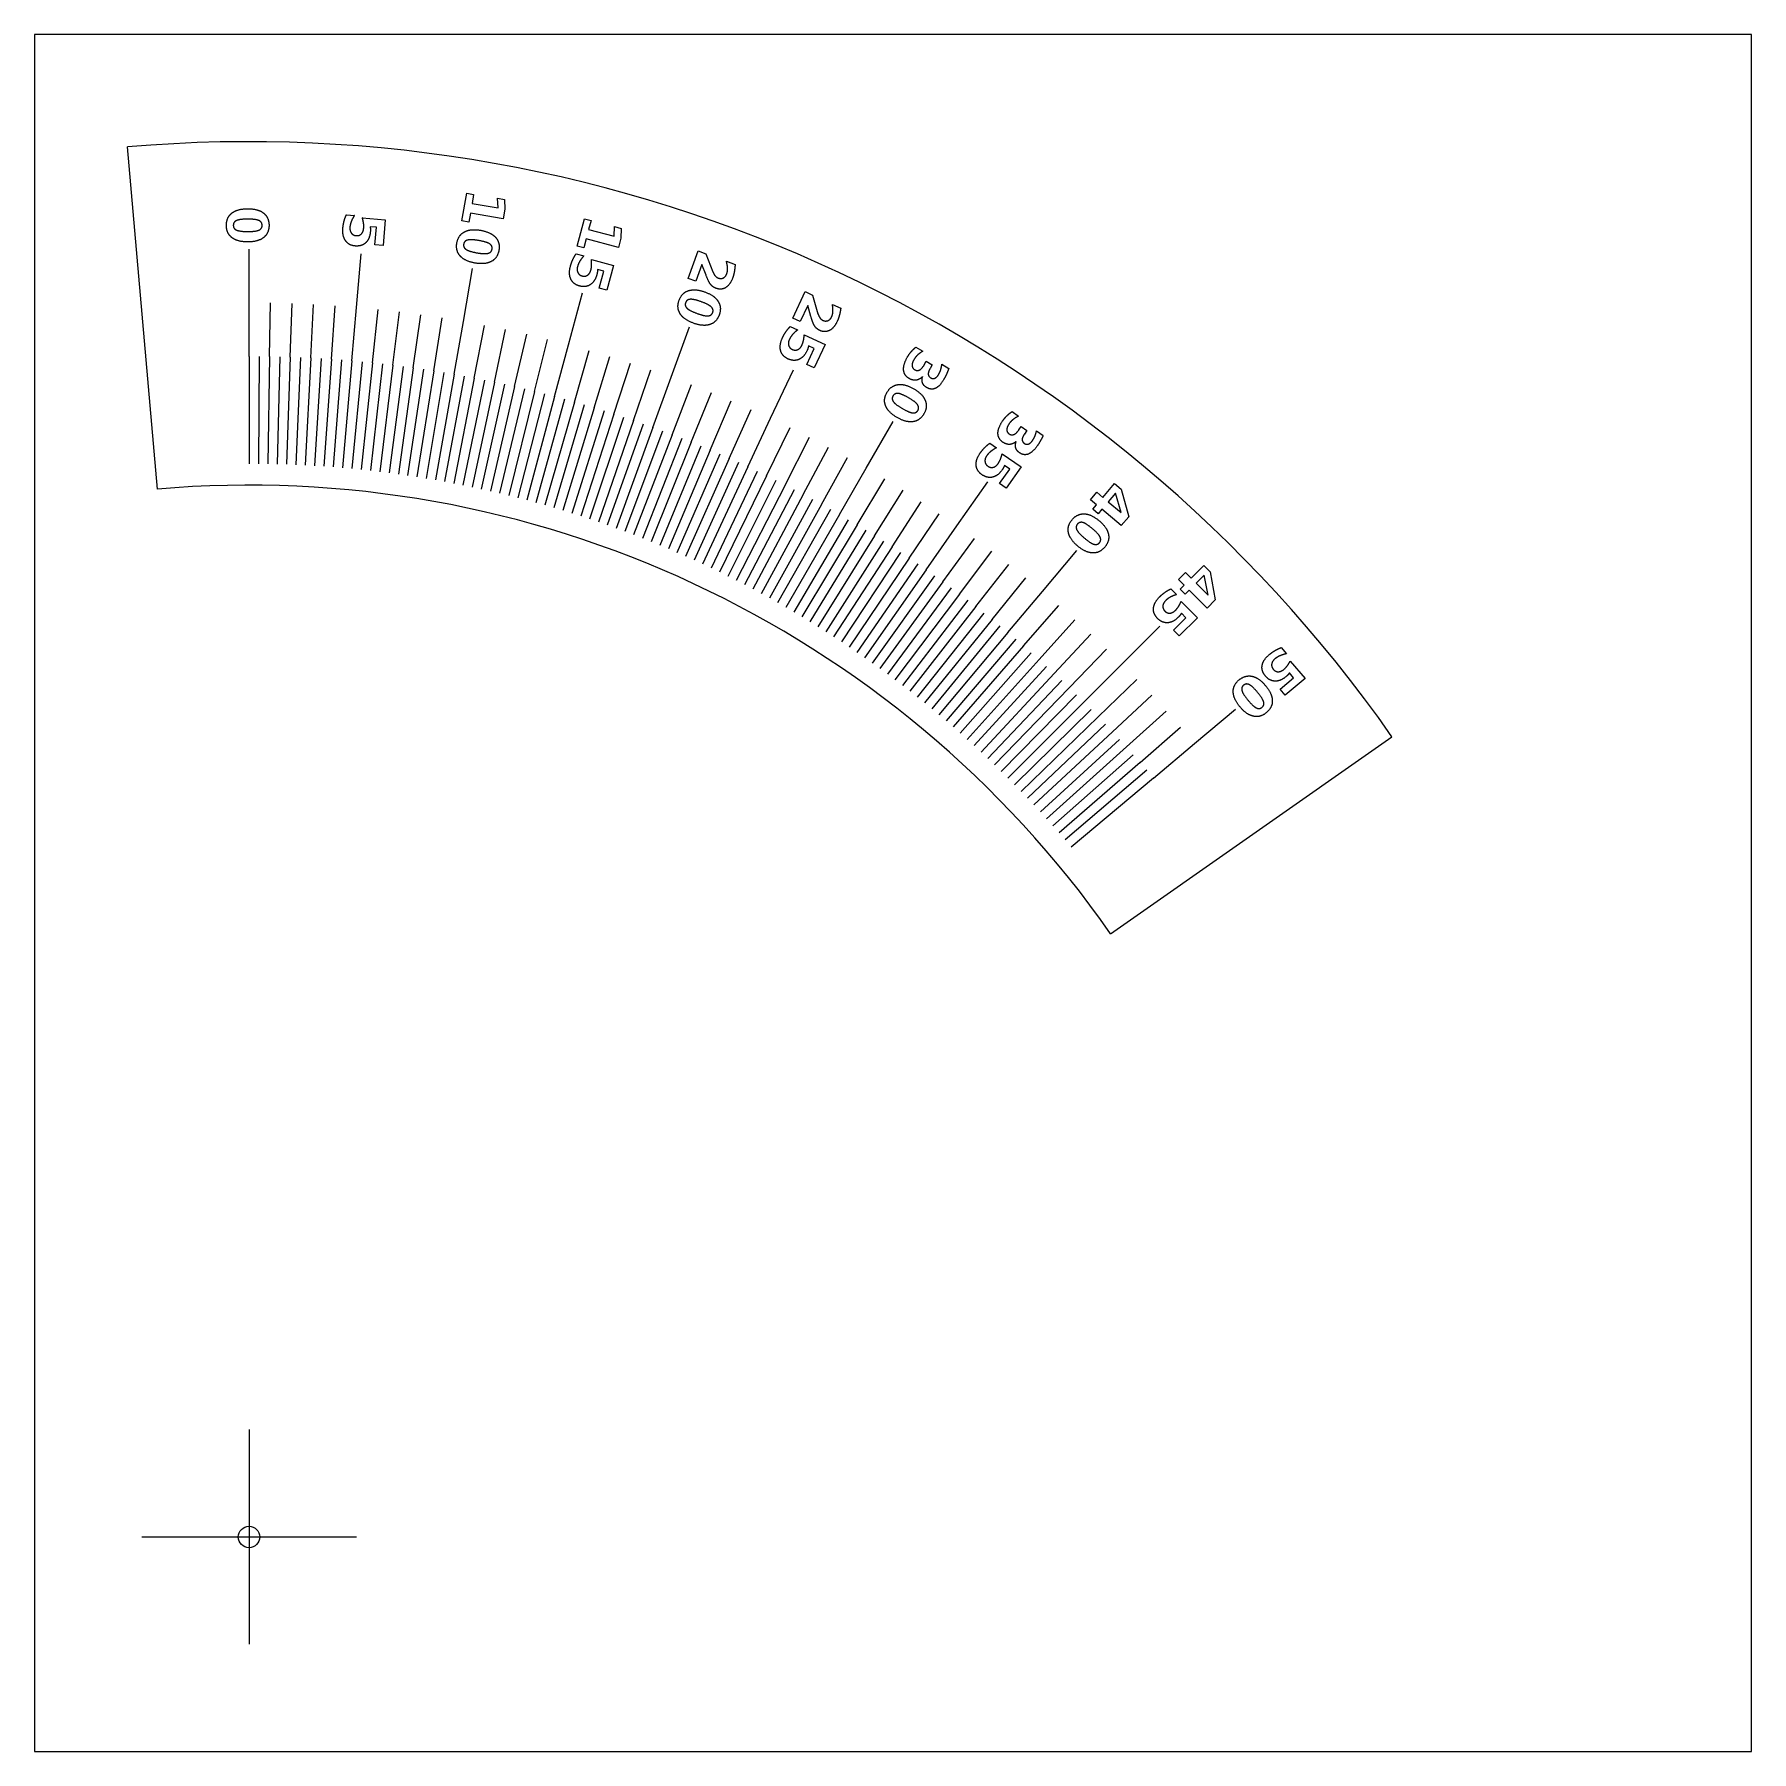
# Model space of a CAD drawing. Extents: x -600 to 200, y -600 to 200.
import ezdxf

# ---------------------------------------------------------------- set-up
doc = ezdxf.new("R2010")
doc.units = 0
for name, color, linetype in [('Arc', 7, 'CONTINUOUS'), ('Arc001', 7, 'CONTINUOUS'), ('Array', 7, 'CONTINUOUS'), ('Array001', 7, 'CONTINUOUS'), ('Array002', 7, 'CONTINUOUS'), ('Circle', 7, 'CONTINUOUS'), ('Line', 7, 'CONTINUOUS'), ('Line001', 7, 'CONTINUOUS'), ('Line002', 7, 'CONTINUOUS'), ('Line003', 7, 'CONTINUOUS'), ('Line004', 7, 'CONTINUOUS'), ('Line005', 7, 'CONTINUOUS'), ('Line006', 7, 'CONTINUOUS'), ('Rectangle', 7, 'CONTINUOUS'), ('ShapeString001', 7, 'CONTINUOUS'), ('ShapeString002', 7, 'CONTINUOUS'), ('ShapeString003', 7, 'CONTINUOUS'), ('ShapeString004', 7, 'CONTINUOUS'), ('ShapeString005', 7, 'CONTINUOUS'), ('ShapeString006', 7, 'CONTINUOUS'), ('ShapeString007', 7, 'CONTINUOUS'), ('ShapeString008', 7, 'CONTINUOUS'), ('ShapeString009', 7, 'CONTINUOUS'), ('ShapeString010', 7, 'CONTINUOUS'), ('ShapeString011', 7, 'CONTINUOUS')]:
    doc.layers.add(name, color=color, linetype=linetype)

msp = doc.modelspace()

# ---------------------------------------------------------------- linework, layer by layer
at = {"layer": 'Arc'}
msp.add_arc((-500, -500), 490, 35, 95, dxfattribs=at)
at = {"layer": 'Arc001'}
msp.add_arc((-500, -500), 650, 35, 95, dxfattribs=at)
at = {"layer": 'Array'}
for p, q in [((-500, 75), (-500, 100)), ((-449.885, 72.812), (-447.707, 97.7168)), ((-400.152, 66.2645), (-395.811, 90.8847)), ((-351.179, 55.4074), (-344.709, 79.5555)), ((-303.338, 40.3233), (-294.788, 63.8156)), ((-256.994, 21.127), (-246.429, 43.7847)), ((-212.5, -2.03539), (-200, 19.6152)), ((-170.194, -28.9876), (-155.854, -8.50877)), ((-130.397, -59.5244), (-114.327, -40.3733)), ((-93.4136, -93.4136), (-75.7359, -75.7359)), ((-59.5244, -130.397), (-40.3733, -114.327))]:
    msp.add_line(p, q, dxfattribs=at)
at = {"layer": 'Array001'}
for p, q in [((-500, 50), (-500, 75)), ((-490.401, 49.9162), (-489.965, 74.9124)), ((-480.805, 49.665), (-479.933, 74.6497)), ((-471.215, 49.2462), (-469.907, 74.212)), ((-461.634, 48.6602), (-459.89, 73.5993)), ((-452.064, 47.9071), (-449.885, 72.812)), ((-442.509, 46.987), (-439.896, 71.8501)), ((-432.972, 45.9004), (-429.925, 70.714)), ((-423.455, 44.6474), (-419.975, 69.4041)), ((-413.961, 43.2286), (-410.05, 67.9208)), ((-404.494, 41.6443), (-400.152, 66.2645)), ((-395.055, 39.895), (-390.285, 64.4356)), ((-385.649, 37.9812), (-380.451, 62.4349)), ((-376.277, 35.9035), (-370.653, 60.2628)), ((-366.943, 33.6626), (-360.895, 57.92)), ((-357.65, 31.2592), (-351.179, 55.4074)), ((-348.399, 28.6939), (-341.509, 52.7255)), ((-339.196, 25.9676), (-331.886, 49.8752)), ((-330.041, 23.0811), (-322.315, 46.8575)), ((-320.938, 20.0352), (-312.798, 43.6732)), ((-311.889, 16.8309), (-303.338, 40.3233)), ((-302.898, 13.4692), (-293.938, 36.8087)), ((-293.966, 9.95112), (-284.601, 33.1307)), ((-285.098, 6.27767), (-275.33, 29.2903)), ((-276.295, 2.45), (-266.126, 25.2886)), ((-267.56, -1.53072), (-256.994, 21.127)), ((-258.896, -5.66327), (-247.937, 16.8066)), ((-250.305, -9.94641), (-238.955, 12.3288)), ((-241.791, -14.3788), (-230.054, 7.69487)), ((-233.355, -18.9592), (-221.234, 2.90633)), ((-225, -23.686), (-212.5, -2.03539)), ((-216.729, -28.558), (-203.853, -7.1288)), ((-208.544, -33.5735), (-195.296, -12.3723)), ((-200.449, -38.7312), (-186.833, -17.7644)), ((-192.444, -44.0293), (-178.464, -23.3034)), ((-184.533, -49.4664), (-170.194, -28.9876)), ((-176.718, -55.0407), (-162.023, -34.8152)), ((-169.002, -60.7505), (-153.956, -40.7846)), ((-161.386, -66.5941), (-145.995, -46.8938)), ((-153.874, -72.5697), (-138.141, -53.1411)), ((-146.467, -78.6756), (-130.397, -59.5244)), ((-139.168, -84.9097), (-122.766, -66.042)), ((-131.978, -91.2703), (-115.25, -72.6917)), ((-124.901, -97.7555), (-107.851, -79.4716)), ((-117.938, -104.363), (-100.571, -86.3796)), ((-111.091, -111.091), (-93.4136, -93.4136)), ((-104.363, -117.938), (-86.3796, -100.571)), ((-97.7555, -124.901), (-79.4716, -107.851)), ((-91.2703, -131.978), (-72.6917, -115.25)), ((-84.9097, -139.168), (-66.042, -122.766)), ((-78.6756, -146.467), (-59.5244, -130.397))]:
    msp.add_line(p, q, dxfattribs=at)
at = {"layer": 'Array002'}
for p, q in [((-500, 50), (-500, 0)), ((-495.2, 49.9791), (-495.637, -0.01904)), ((-490.401, 49.9162), (-491.274, -0.07615)), ((-485.603, 49.8115), (-486.912, -0.17134)), ((-480.805, 49.665), (-482.55, -0.30459)), ((-476.009, 49.4765), (-478.19, -0.47589)), ((-471.215, 49.2462), (-473.832, -0.68523)), ((-466.423, 48.9741), (-469.476, -0.9326)), ((-461.634, 48.6602), (-465.122, -1.21797)), ((-456.847, 48.3045), (-460.77, -1.54133)), ((-452.064, 47.9071), (-456.422, -1.90265)), ((-447.285, 47.4679), (-452.077, -2.3019)), ((-442.509, 46.987), (-447.736, -2.73905)), ((-437.738, 46.4645), (-443.398, -3.21407)), ((-432.972, 45.9004), (-439.065, -3.72692)), ((-428.211, 45.2947), (-434.737, -4.27757)), ((-423.455, 44.6474), (-430.413, -4.86597)), ((-418.705, 43.9587), (-426.095, -5.49207)), ((-413.961, 43.2286), (-421.783, -6.15583)), ((-409.224, 42.4571), (-417.476, -6.8572)), ((-404.494, 41.6443), (-413.176, -7.59612)), ((-399.77, 40.7902), (-408.882, -8.37255)), ((-395.055, 39.895), (-404.596, -9.18641)), ((-390.348, 38.9586), (-400.316, -10.0376)), ((-385.649, 37.9812), (-396.044, -10.9262)), ((-380.958, 36.9628), (-391.78, -11.852)), ((-376.277, 35.9035), (-387.524, -12.815)), ((-371.605, 34.8035), (-383.277, -13.815)), ((-366.943, 33.6626), (-379.039, -14.8521)), ((-362.291, 32.4812), (-374.81, -15.9262)), ((-357.65, 31.2592), (-370.59, -17.0371)), ((-353.019, 29.9967), (-366.381, -18.1848)), ((-348.399, 28.6939), (-362.181, -19.3692)), ((-343.792, 27.3509), (-357.992, -20.5901)), ((-339.196, 25.9676), (-353.814, -21.8476)), ((-334.612, 24.5443), (-349.647, -23.1415)), ((-330.041, 23.0811), (-345.492, -24.4717)), ((-325.482, 21.578), (-341.348, -25.8382)), ((-320.938, 20.0352), (-337.216, -27.2407)), ((-316.406, 18.4528), (-333.097, -28.6793)), ((-311.889, 16.8309), (-328.99, -30.1537)), ((-307.386, 15.1697), (-324.896, -31.6639)), ((-302.898, 13.4692), (-320.816, -33.2098)), ((-298.424, 11.7297), (-316.749, -34.7912)), ((-293.966, 9.95112), (-312.697, -36.4081)), ((-289.524, 8.13374), (-308.658, -38.0602)), ((-285.098, 6.27767), (-304.634, -39.7476)), ((-280.688, 4.38304), (-300.625, -41.47)), ((-276.295, 2.45), (-296.632, -43.2273)), ((-271.919, 0.4787), (-292.653, -45.0194)), ((-267.56, -1.53072), (-288.691, -46.8461)), ((-263.219, -3.57809), (-284.744, -48.7074)), ((-258.896, -5.66327), (-280.814, -50.603)), ((-254.591, -7.7861), (-276.901, -52.5328)), ((-250.305, -9.94641), (-273.005, -54.4967)), ((-246.038, -12.144), (-269.126, -56.4946)), ((-241.791, -14.3788), (-265.264, -58.5262)), ((-237.563, -16.6506), (-261.421, -60.5914)), ((-233.355, -18.9592), (-257.595, -62.6901)), ((-229.167, -21.3044), (-253.788, -64.8222)), ((-225, -23.686), (-250, -66.9873)), ((-220.854, -26.104), (-246.231, -69.1854)), ((-216.729, -28.558), (-242.481, -71.4163)), ((-212.626, -31.0479), (-238.751, -73.6799)), ((-208.544, -33.5735), (-235.04, -75.976)), ((-204.485, -36.1347), (-231.35, -78.3043)), ((-200.449, -38.7312), (-227.68, -80.6647)), ((-196.435, -41.3628), (-224.032, -83.0571)), ((-192.444, -44.0293), (-220.404, -85.4812)), ((-188.477, -46.7306), (-216.797, -87.9369)), ((-184.533, -49.4664), (-213.212, -90.424)), ((-180.613, -52.2365), (-209.649, -92.9422)), ((-176.718, -55.0407), (-206.107, -95.4915)), ((-172.847, -57.8787), (-202.589, -98.0716)), ((-169.002, -60.7505), (-199.092, -100.682)), ((-165.181, -63.6557), (-195.619, -103.323)), ((-161.386, -66.5941), (-192.169, -105.995)), ((-157.617, -69.5655), (-188.743, -108.696)), ((-153.874, -72.5697), (-185.34, -111.427)), ((-150.157, -75.6065), (-181.961, -114.188)), ((-146.467, -78.6756), (-178.606, -116.978)), ((-142.804, -81.7767), (-175.276, -119.797)), ((-139.168, -84.9097), (-171.97, -122.645)), ((-135.559, -88.0744), (-168.69, -125.522)), ((-131.978, -91.2703), (-165.435, -128.428)), ((-128.425, -94.4975), (-162.205, -131.361)), ((-124.901, -97.7555), (-159.001, -134.323)), ((-121.405, -101.044), (-155.823, -137.313)), ((-117.938, -104.363), (-152.671, -140.33)), ((-114.5, -107.712), (-149.545, -143.375)), ((-111.091, -111.091), (-146.447, -146.447)), ((-107.712, -114.5), (-143.375, -149.545)), ((-104.363, -117.938), (-140.33, -152.671)), ((-101.044, -121.405), (-137.313, -155.823)), ((-97.7555, -124.901), (-134.323, -159.001)), ((-94.4975, -128.425), (-131.361, -162.205)), ((-91.2703, -131.978), (-128.428, -165.435)), ((-88.0744, -135.559), (-125.522, -168.69)), ((-84.9097, -139.168), (-122.645, -171.97)), ((-81.7767, -142.804), (-119.797, -175.276)), ((-78.6756, -146.467), (-116.978, -178.606))]:
    msp.add_line(p, q, dxfattribs=at)
at = {"layer": 'Circle'}
msp.add_circle((-500, -500), 5, dxfattribs=at)
at = {"layer": 'Line'}
msp.add_line((-500, 75), (-500, 100), dxfattribs=at)
at = {"layer": 'Line001'}
msp.add_line((-500, 50), (-500, 75), dxfattribs=at)
at = {"layer": 'Line002'}
msp.add_line((-500, -450), (-500, -550), dxfattribs=at)
at = {"layer": 'Line003'}
msp.add_line((-550, -500), (-450, -500), dxfattribs=at)
at = {"layer": 'Line004'}
msp.add_line((-500, 50), (-500, 0), dxfattribs=at)
at = {"layer": 'Line005'}
msp.add_line((-542.706, -11.8646), (-556.651, 147.527), dxfattribs=at)
at = {"layer": 'Line006'}
msp.add_line((-98.6155, -218.948), (32.4488, -127.175), dxfattribs=at)
at = {"layer": 'Rectangle'}
for p, q in [((200, 200), (-600, 200)), ((-600, 200), (-600, -600)), ((200, -600), (200, 200)), ((-600, -600), (200, -600))]:
    msp.add_line(p, q, dxfattribs=at)
at = {"layer": 'ShapeString001'}
for points in [[(-510.537, 111.023), (-510.537, 114.74), (-507.953, 116.753)], [(-507.953, 116.753), (-505.369, 118.767), (-500.612, 118.767)], [(-505.797, 113.255), (-507.315, 112.584), (-507.315, 111.023)], [(-500.562, 113.918), (-504.27, 113.918), (-505.797, 113.255)], [(-500.612, 118.767), (-495.839, 118.767), (-493.255, 116.753)], [(-495.394, 113.255), (-496.896, 113.918), (-500.562, 113.918)], [(-493.893, 111.023), (-493.893, 112.584), (-495.394, 113.255)], [(-493.255, 116.753), (-490.671, 114.74), (-490.671, 111.023)], [(-507.953, 105.31), (-510.537, 107.324), (-510.537, 111.023)], [(-500.612, 103.297), (-505.369, 103.297), (-507.953, 105.31)], [(-507.315, 111.023), (-507.315, 109.48), (-505.797, 108.817)], [(-505.797, 108.817), (-504.27, 108.146), (-500.562, 108.146)], [(-493.255, 105.31), (-495.839, 103.297), (-500.612, 103.297)], [(-500.562, 108.146), (-496.896, 108.146), (-495.394, 108.809)], [(-495.394, 108.809), (-493.893, 109.463), (-493.893, 111.023)], [(-490.671, 111.023), (-490.671, 107.324), (-493.255, 105.31)]]:
    msp.add_open_spline(points, degree=2, dxfattribs=at)
at = {"layer": 'ShapeString002'}
for p, q in [((-454.638, 115.973), (-450.894, 115.645)), ((-447.215, 114.574), (-436.518, 113.638)), ((-436.518, 113.638), (-437.567, 101.645)), ((-440.598, 110.121), (-443.582, 110.382)), ((-441.311, 101.972), (-440.598, 110.121)), ((-437.567, 101.645), (-441.311, 101.972))]:
    msp.add_line(p, q, dxfattribs=at)
for points in [[(-456.256, 109.806), (-456.116, 111.403), (-455.712, 112.942)], [(-455.712, 112.942), (-455.317, 114.474), (-454.638, 115.973)], [(-452.352, 112.85), (-452.873, 111.506), (-452.979, 110.295)], [(-450.894, 115.645), (-451.83, 114.186), (-452.352, 112.85)], [(-446.635, 111.971), (-446.791, 113.172), (-447.215, 114.574)], [(-455.063, 103.9), (-456.578, 106.121), (-456.256, 109.806)], [(-452.979, 110.295), (-453.133, 108.54), (-452.361, 107.453)], [(-452.361, 107.453), (-451.58, 106.366), (-450.101, 106.236)], [(-450.101, 106.236), (-448.613, 106.106), (-447.664, 107.042)], [(-447.664, 107.042), (-446.715, 107.97), (-446.562, 109.725)], [(-446.562, 109.725), (-446.47, 110.769), (-446.635, 111.971)], [(-443.472, 108.082), (-443.771, 104.663), (-445.634, 102.906)], [(-443.582, 110.382), (-443.48, 109.817), (-443.454, 109.251)], [(-443.454, 109.251), (-443.419, 108.683), (-443.472, 108.082)], [(-450.531, 101.415), (-453.539, 101.678), (-455.063, 103.9)], [(-445.634, 102.906), (-447.497, 101.149), (-450.531, 101.415)]]:
    msp.add_open_spline(points, degree=2, dxfattribs=at)
at = {"layer": 'ShapeString003'}
for p, q in [((-400.806, 113.088), (-398.524, 126.026)), ((-398.524, 126.026), (-395.352, 125.466)), ((-395.352, 125.466), (-396.095, 121.253)), ((-396.095, 121.253), (-383.933, 119.108)), ((-384.229, 123.616), (-381.057, 123.056)), ((-383.933, 119.108), (-384.229, 123.616)), ((-381.057, 123.056), (-380.757, 118.574)), ((-397.633, 112.528), (-400.806, 113.088)), ((-396.89, 116.742), (-397.633, 112.528)), ((-381.556, 114.038), (-396.89, 116.742)), ((-380.757, 118.574), (-381.556, 114.038))]:
    msp.add_line(p, q, dxfattribs=at)
for points in [[(-403.164, 102.804), (-402.519, 106.464), (-399.625, 107.998)], [(-398.109, 104.179), (-399.721, 103.781), (-399.992, 102.245)], [(-399.625, 107.998), (-396.73, 109.532), (-392.046, 108.706)], [(-392.838, 103.922), (-396.49, 104.566), (-398.109, 104.179)], [(-392.046, 108.706), (-387.345, 107.878), (-385.15, 105.446)], [(-385.15, 105.446), (-382.955, 103.014), (-383.6, 99.3545)], [(-401.612, 96.7292), (-403.807, 99.1607), (-403.164, 102.804)], [(-394.732, 93.4717), (-399.417, 94.2977), (-401.612, 96.7292)], [(-399.992, 102.245), (-400.26, 100.725), (-398.879, 99.8082)], [(-398.879, 99.8082), (-397.492, 98.8821), (-393.841, 98.2382)], [(-393.841, 98.2382), (-390.23, 97.6016), (-388.636, 97.9935)], [(-387.864, 102.372), (-389.228, 103.286), (-392.838, 103.922)], [(-388.636, 97.9935), (-387.044, 98.3772), (-386.773, 99.9139)], [(-386.773, 99.9139), (-386.502, 101.451), (-387.864, 102.372)], [(-383.6, 99.3545), (-384.243, 95.711), (-387.137, 94.1769)], [(-387.137, 94.1769), (-390.031, 92.6427), (-394.732, 93.4717)]]:
    msp.add_open_spline(points, degree=2, dxfattribs=at)
at = {"layer": 'ShapeString004'}
for p, q in [((-347.182, 101.393), (-343.782, 114.083)), ((-343.782, 114.083), (-340.67, 113.249)), ((-340.67, 113.249), (-341.777, 109.116)), ((-342.963, 104.692), (-344.07, 100.559)), ((-327.923, 100.662), (-342.963, 104.692)), ((-341.777, 109.116), (-329.849, 105.92)), ((-329.849, 105.92), (-329.751, 110.436)), ((-329.751, 110.436), (-326.639, 109.602)), ((-326.731, 105.111), (-327.923, 100.662)), ((-326.639, 109.602), (-326.731, 105.111)), ((-347.582, 97.8261), (-343.951, 96.8534)), ((-344.07, 100.559), (-347.182, 101.393)), ((-340.514, 95.1595), (-330.142, 92.3802)), ((-334.771, 89.6254), (-337.664, 90.4005)), ((-336.888, 81.7245), (-334.771, 89.6254)), ((-330.142, 92.3802), (-333.258, 80.7518)), ((-333.258, 80.7518), (-336.888, 81.7245))]:
    msp.add_line(p, q, dxfattribs=at)
for points in [[(-349.165, 95.0282), (-348.51, 96.4681), (-347.582, 97.8261)], [(-343.951, 96.8534), (-345.127, 95.5789), (-345.872, 94.3542)], [(-350.096, 86.0106), (-351.203, 88.461), (-350.245, 92.0346)], [(-350.245, 92.0346), (-349.831, 93.5824), (-349.165, 95.0282)], [(-346.934, 91.9463), (-347.39, 90.2446), (-346.818, 89.0405)], [(-345.872, 94.3542), (-346.619, 93.1213), (-346.934, 91.9463)], [(-346.818, 89.0405), (-346.238, 87.8342), (-344.804, 87.4498)], [(-342.264, 87.8202), (-341.169, 88.569), (-340.713, 90.2707)], [(-337.955, 88.1161), (-338.843, 84.8018), (-340.983, 83.395)], [(-340.713, 90.2707), (-340.441, 91.2836), (-340.394, 92.4957)], [(-340.394, 92.4957), (-340.339, 93.7056), (-340.514, 95.1595)], [(-337.734, 89.2641), (-337.798, 88.6995), (-337.955, 88.1161)], [(-337.664, 90.4005), (-337.661, 89.8266), (-337.734, 89.2641)], [(-346.065, 82.7763), (-348.982, 83.558), (-350.096, 86.0106)], [(-340.983, 83.395), (-343.123, 81.9882), (-346.065, 82.7763)], [(-344.804, 87.4498), (-343.361, 87.0633), (-342.264, 87.8202)]]:
    msp.add_open_spline(points, degree=2, dxfattribs=at)
at = {"layer": 'ShapeString005'}
for p, q in [((-295.368, 86.2503), (-290.697, 99.0844)), ((-290.697, 99.0844), (-287.166, 97.7989)), ((-287.166, 97.7989), (-283.9, 89.3074)), ((-289.008, 92.7378), (-291.837, 84.9648)), ((-287.11, 87.7709), (-289.008, 92.7378)), ((-277.597, 94.2625), (-273.56, 92.7935)), ((-291.837, 84.9648), (-295.368, 86.2503))]:
    msp.add_line(p, q, dxfattribs=at)
for points in [[(-283.9, 89.3074), (-283.408, 88.1555), (-282.793, 87.4672)], [(-278.999, 86.5594), (-277.917, 87.1031), (-277.412, 88.4906)], [(-277.075, 91.0105), (-277.12, 92.4555), (-277.597, 94.2625)], [(-277.412, 88.4906), (-277.025, 89.5548), (-277.075, 91.0105)], [(-273.916, 89.4858), (-274.204, 87.8854), (-274.729, 86.4427)], [(-273.56, 92.7935), (-273.623, 91.0754), (-273.916, 89.4858)], [(-299.635, 76.0989), (-298.364, 79.5912), (-295.247, 80.5995)], [(-295.247, 80.5995), (-292.13, 81.6077), (-287.66, 79.9808)], [(-284.899, 83.4218), (-285.875, 84.6162), (-287.11, 87.7709)], [(-282.468, 81.6887), (-283.918, 82.2167), (-284.899, 83.4218)], [(-282.793, 87.4672), (-282.18, 86.7711), (-281.352, 86.4698)], [(-277.926, 82.0264), (-279.961, 80.7763), (-282.468, 81.6887)], [(-281.352, 86.4698), (-280.075, 86.005), (-278.999, 86.5594)], [(-274.729, 86.4427), (-275.883, 83.2736), (-277.926, 82.0264)], [(-299.161, 69.8466), (-300.9, 72.6223), (-299.635, 76.0989)], [(-296.607, 74.9971), (-297.135, 73.5465), (-295.935, 72.4044)], [(-294.417, 76.5747), (-296.074, 76.4634), (-296.607, 74.9971)], [(-295.935, 72.4044), (-294.73, 71.2515), (-291.246, 69.9833)], [(-289.271, 75.407), (-292.756, 76.6753), (-294.417, 76.5747)], [(-284.642, 73.0168), (-285.826, 74.1532), (-289.271, 75.407)], [(-287.66, 79.9808), (-283.175, 78.3482), (-281.435, 75.5724)], [(-283.994, 70.4062), (-283.46, 71.8725), (-284.642, 73.0168)], [(-281.435, 75.5724), (-279.696, 72.7967), (-280.967, 69.3044)], [(-292.951, 65.444), (-297.421, 67.0709), (-299.161, 69.8466)], [(-285.349, 64.8196), (-288.466, 63.8113), (-292.951, 65.444)], [(-291.246, 69.9833), (-287.801, 68.7294), (-286.163, 68.8386)], [(-286.163, 68.8386), (-284.528, 68.9399), (-283.994, 70.4062)], [(-280.967, 69.3044), (-282.232, 65.8278), (-285.349, 64.8196)]]:
    msp.add_open_spline(points, degree=2, dxfattribs=at)
at = {"layer": 'ShapeString006'}
for p, q in [((-246.634, 67.7743), (-240.862, 80.1524)), ((-240.862, 80.1524), (-237.455, 78.564)), ((-239.731, 73.6828), (-243.227, 66.1859)), ((-238.274, 68.5694), (-239.731, 73.6828)), ((-237.455, 78.564), (-234.942, 69.8202)), ((-228.231, 74.2072), (-224.338, 72.3919)), ((-243.227, 66.1859), (-246.634, 67.7743)), ((-247.842, 63.913), (-244.435, 62.3247)), ((-241.345, 60.0596), (-231.613, 55.5214)), ((-240.107, 46.1991), (-236.65, 53.6123)), ((-236.65, 53.6123), (-239.364, 54.878)), ((-231.613, 55.5214), (-236.7, 44.6108)), ((-236.7, 44.6108), (-240.107, 46.1991))]:
    msp.add_line(p, q, dxfattribs=at)
for points in [[(-227.995, 70.9221), (-227.914, 72.3655), (-228.231, 74.2072)], [(-224.338, 72.3919), (-224.55, 70.6859), (-224.981, 69.1278)], [(-236.451, 64.0441), (-237.319, 65.319), (-238.274, 68.5694)], [(-234.179, 62.1057), (-235.578, 62.7581), (-236.451, 64.0441)], [(-234.942, 69.8202), (-234.553, 68.6298), (-234, 67.8906)], [(-234, 67.8906), (-233.45, 67.1437), (-232.652, 66.7714)], [(-232.652, 66.7714), (-231.42, 66.197), (-230.299, 66.6555)], [(-230.299, 66.6555), (-229.174, 67.1029), (-228.55, 68.441)], [(-226.056, 66.1672), (-227.481, 63.1107), (-229.625, 62.0462)], [(-228.55, 68.441), (-228.071, 69.4675), (-227.995, 70.9221)], [(-224.981, 69.1278), (-225.407, 67.5586), (-226.056, 66.1672)], [(-252.37, 52.7137), (-253.034, 55.319), (-251.47, 58.672)], [(-251.47, 58.672), (-250.793, 60.1243), (-249.887, 61.4326)], [(-249.887, 61.4326), (-248.992, 62.7369), (-247.842, 63.913)], [(-248.225, 58.0101), (-248.969, 56.4134), (-248.615, 55.1282)], [(-246.761, 60.1969), (-247.711, 59.1125), (-248.225, 58.0101)], [(-244.435, 62.3247), (-245.814, 61.2737), (-246.761, 60.1969)], [(-242.389, 55.2796), (-241.946, 56.23), (-241.689, 57.4155)], [(-241.689, 57.4155), (-241.425, 58.5974), (-241.345, 60.0596)], [(-229.625, 62.0462), (-231.762, 60.9783), (-234.179, 62.1057)], [(-248.961, 48.8284), (-251.698, 50.1048), (-252.37, 52.7137)], [(-243.849, 48.5552), (-246.201, 47.5414), (-248.961, 48.8284)], [(-248.615, 55.1282), (-248.253, 53.8395), (-246.907, 53.2119)], [(-246.907, 53.2119), (-245.554, 52.5809), (-244.342, 53.1357)], [(-244.342, 53.1357), (-243.133, 53.6829), (-242.389, 55.2796)], [(-240.047, 52.6788), (-241.497, 49.569), (-243.849, 48.5552)], [(-239.63, 53.7711), (-239.792, 53.2262), (-240.047, 52.6788)], [(-239.364, 54.878), (-239.461, 54.3124), (-239.63, 53.7711)]]:
    msp.add_open_spline(points, degree=2, dxfattribs=at)
at = {"layer": 'ShapeString007'}
for p, q in [((-189.399, 54.2349), (-186.144, 52.3557)), ((-185.469, 46.0083), (-184.5, 47.6866)), ((-184.5, 47.6866), (-181.71, 46.0759)), ((-181.71, 46.0759), (-182.73, 44.3104)), ((-177.247, 46.2891), (-173.992, 44.4099))]:
    msp.add_line(p, q, dxfattribs=at)
for points in [[(-195.057, 43.6296), (-195.266, 46.2205), (-193.215, 49.7733)], [(-193.215, 49.7733), (-192.494, 51.0229), (-191.531, 52.1528)], [(-191.531, 52.1528), (-190.573, 53.2755), (-189.399, 54.2349)], [(-190.207, 48.5403), (-191.172, 46.8693), (-191.088, 45.639)], [(-188.541, 50.6203), (-189.561, 49.6592), (-190.207, 48.5403)], [(-186.144, 52.3557), (-187.514, 51.5772), (-188.541, 50.6203)], [(-192.385, 39.6167), (-194.848, 41.0387), (-195.057, 43.6296)], [(-191.088, 45.639), (-190.996, 44.4045), (-189.885, 43.7627)], [(-189.885, 43.7627), (-188.73, 43.0957), (-187.617, 43.6641)], [(-186.226, 40.5362), (-187.607, 39.1345), (-189.173, 38.9052)], [(-187.617, 43.6641), (-186.497, 44.2283), (-185.469, 46.0083)], [(-186.202, 37.558), (-186.7, 38.8432), (-186.226, 40.5362)], [(-182.73, 44.3104), (-183.64, 42.7338), (-183.561, 41.6617)], [(-183.561, 41.6617), (-183.487, 40.5823), (-182.419, 39.9657)], [(-180.457, 39.8404), (-179.48, 40.2741), (-178.687, 41.6473)], [(-178.687, 41.6473), (-178.104, 42.6572), (-177.744, 43.8345)], [(-177.744, 43.8345), (-177.381, 45.0004), (-177.247, 46.2891)], [(-175.066, 41.7456), (-175.654, 40.4579), (-176.334, 39.281)], [(-173.992, 44.4099), (-174.477, 43.0333), (-175.066, 41.7456)], [(-203.431, 26.9106), (-204.662, 29.9462), (-202.812, 33.1502)], [(-202.812, 33.1502), (-200.954, 36.3688), (-197.71, 36.8205)], [(-197.592, 32.7128), (-199.242, 32.8908), (-200.022, 31.5395)], [(-197.71, 36.8205), (-194.465, 37.2722), (-190.346, 34.8939)], [(-192.727, 30.6693), (-195.938, 32.5234), (-197.592, 32.7128)], [(-189.173, 38.9052), (-190.736, 38.6645), (-192.385, 39.6167)], [(-190.346, 34.8939), (-186.212, 32.5071), (-184.981, 29.4715)], [(-184.248, 35.4224), (-185.708, 36.2655), (-186.202, 37.558)], [(-180.141, 35.1533), (-182.112, 34.1892), (-184.248, 35.4224)], [(-182.419, 39.9657), (-181.431, 39.3952), (-180.457, 39.8404)], [(-176.334, 39.281), (-178.167, 36.106), (-180.141, 35.1533)], [(-198.081, 21.4966), (-202.2, 23.875), (-203.431, 26.9106)], [(-200.022, 31.5395), (-200.794, 30.2027), (-199.811, 28.8695)], [(-199.811, 28.8695), (-198.824, 27.5248), (-195.613, 25.6708)], [(-195.613, 25.6708), (-192.438, 23.8378), (-190.806, 23.6609)], [(-188.583, 27.5115), (-189.552, 28.8363), (-192.727, 30.6693)], [(-190.806, 23.6609), (-189.178, 23.4767), (-188.398, 24.8281)], [(-188.398, 24.8281), (-187.618, 26.1794), (-188.583, 27.5115)], [(-184.981, 29.4715), (-183.75, 26.4359), (-185.608, 23.2173)], [(-190.702, 19.5616), (-193.947, 19.1099), (-198.081, 21.4966)], [(-185.608, 23.2173), (-187.458, 20.0133), (-190.702, 19.5616)]]:
    msp.add_open_spline(points, degree=2, dxfattribs=at)
at = {"layer": 'ShapeString008'}
for p, q in [((-144.551, 24.2764), (-141.473, 22.1207)), ((-141.353, 15.7386), (-140.242, 17.3261)), ((-140.242, 17.3261), (-137.603, 15.4783)), ((-154.863, 9.54952), (-151.785, 7.3938)), ((-137.603, 15.4783), (-138.772, 13.8084)), ((-133.138, 15.3017), (-130.06, 13.146)), ((-149.134, 4.62646), (-140.338, -1.53275)), ((-150.322, -9.23846), (-145.63, -2.53818)), ((-145.63, -2.53818), (-148.083, -0.82034)), ((-140.338, -1.53275), (-147.243, -11.3942)), ((-147.243, -11.3942), (-150.322, -9.23846))]:
    msp.add_line(p, q, dxfattribs=at)
for points in [[(-146.857, 22.3881), (-145.804, 23.423), (-144.551, 24.2764)], [(-151.112, 14.2046), (-151.095, 16.8039), (-148.742, 20.1643)], [(-148.742, 20.1643), (-147.914, 21.3463), (-146.857, 22.3881)], [(-145.853, 18.6739), (-146.959, 17.0933), (-146.983, 15.8604)], [(-144.012, 20.6008), (-145.112, 19.7322), (-145.853, 18.6739)], [(-141.473, 22.1207), (-142.905, 21.4645), (-144.012, 20.6008)], [(-157.308, 7.46192), (-156.2, 8.59096), (-154.863, 9.54952)], [(-148.8, 9.9741), (-151.13, 11.6053), (-151.112, 14.2046)], [(-145.662, 8.98536), (-147.24, 8.8818), (-148.8, 9.9741)], [(-146.983, 15.8604), (-146.999, 14.6226), (-145.948, 13.8864)], [(-145.948, 13.8864), (-144.855, 13.1213), (-143.697, 13.5905)], [(-142.584, 10.3533), (-144.082, 9.07724), (-145.662, 8.98536)], [(-143.697, 13.5905), (-142.532, 14.055), (-141.353, 15.7386)], [(-142.82, 7.3843), (-143.204, 8.70805), (-142.584, 10.3533)], [(-139.832, 11.2422), (-139.852, 10.1605), (-138.842, 9.45313)], [(-138.772, 13.8084), (-139.816, 12.3171), (-139.832, 11.2422)], [(-138.842, 9.45313), (-137.907, 8.79872), (-136.898, 9.15733)], [(-132.839, 8.24063), (-134.942, 5.23753), (-136.991, 4.46051)], [(-136.898, 9.15733), (-135.887, 9.50427), (-134.978, 10.8031)], [(-134.978, 10.8031), (-134.309, 11.7583), (-133.847, 12.8998)], [(-133.847, 12.8998), (-133.384, 14.0296), (-133.138, 15.3017)], [(-131.361, 10.5854), (-132.06, 9.35391), (-132.839, 8.24063)], [(-130.06, 13.146), (-130.663, 11.8169), (-131.361, 10.5854)], [(-161.267, -0.69342), (-161.469, 1.98767), (-159.347, 5.01825)], [(-159.347, 5.01825), (-158.428, 6.33082), (-157.308, 7.46192)], [(-156.265, 3.80272), (-157.276, 2.35959), (-157.15, 1.03244)], [(-157.15, 1.03244), (-157.018, -0.29952), (-155.802, -1.15122)], [(-154.444, 5.7021), (-155.568, 4.79917), (-156.265, 3.80272)], [(-151.785, 7.3938), (-153.325, 6.59815), (-154.444, 5.7021)], [(-153.288, -1.67184), (-152.003, -1.34281), (-150.993, 0.10032)], [(-150.993, 0.10032), (-150.391, 0.95933), (-149.932, 2.08228)], [(-149.932, 2.08228), (-149.467, 3.20041), (-149.134, 4.62646)], [(-141.059, 5.0865), (-142.441, 6.05368), (-142.82, 7.3843)], [(-136.991, 4.46051), (-139.039, 3.6718), (-141.059, 5.0865)], [(-158.585, -5.1116), (-161.059, -3.37932), (-161.267, -0.69342)], [(-153.598, -6.26829), (-156.09, -6.85831), (-158.585, -5.1116)], [(-155.802, -1.15122), (-154.578, -2.00774), (-153.288, -1.67184)], [(-149.138, -2.86759), (-151.106, -5.67827), (-153.598, -6.26829)], [(-148.538, -1.86425), (-148.792, -2.3728), (-149.138, -2.86759)], [(-148.083, -0.82034), (-148.277, -1.36051), (-148.538, -1.86425)]]:
    msp.add_open_spline(points, degree=2, dxfattribs=at)
at = {"layer": 'ShapeString009'}
for p, q in [((-108.043, -16.7773), (-105.099, -13.2684)), ((-105.099, -13.2684), (-102.22, -15.6843)), ((-102.22, -15.6843), (-96.8651, -9.30271)), ((-96.3386, -13.687), (-99.752, -17.755)), ((-96.8651, -9.30271), (-93.7546, -11.9127)), ((-93.7497, -22.7916), (-96.3386, -13.687)), ((-93.7546, -11.9127), (-90.1858, -24.7307)), ((-105.164, -19.1932), (-108.043, -16.7773)), ((-106.89, -21.2497), (-105.164, -19.1932)), ((-104.422, -23.3204), (-106.89, -21.2497)), ((-102.696, -21.2639), (-104.422, -23.3204)), ((-93.6478, -28.8566), (-102.696, -21.2639)), ((-99.752, -17.755), (-93.7497, -22.7916)), ((-90.1858, -24.7307), (-93.6478, -28.8566))]:
    msp.add_line(p, q, dxfattribs=at)
for points in [[(-116.57, -26.1042), (-114.181, -23.2572), (-110.908, -23.3757)], [(-110.908, -23.3757), (-107.634, -23.4942), (-103.99, -26.5518)], [(-118.263, -32.1415), (-118.948, -28.9383), (-116.57, -26.1042)], [(-114.102, -28.1749), (-115.095, -29.3574), (-114.358, -30.8411)], [(-114.358, -30.8411), (-113.619, -32.3367), (-110.779, -34.7202)], [(-111.505, -27.4415), (-113.099, -26.9795), (-114.102, -28.1749)], [(-107.069, -30.2987), (-109.909, -27.9152), (-111.505, -27.4415)], [(-103.536, -34.1282), (-104.26, -32.6552), (-107.069, -30.2987)], [(-103.99, -26.5518), (-100.334, -29.6201), (-99.6485, -32.8234)], [(-113.934, -38.4023), (-117.578, -35.3448), (-118.263, -32.1415)], [(-107.004, -41.5892), (-110.277, -41.4707), (-113.934, -38.4023)], [(-110.779, -34.7202), (-107.97, -37.0767), (-106.394, -37.5342)], [(-101.352, -38.8736), (-103.73, -41.7077), (-107.004, -41.5892)], [(-106.394, -37.5342), (-104.823, -37.9982), (-103.82, -36.8029)], [(-103.82, -36.8029), (-102.817, -35.6076), (-103.536, -34.1282)], [(-99.6485, -32.8234), (-98.9633, -36.0267), (-101.352, -38.8736)]]:
    msp.add_open_spline(points, degree=2, dxfattribs=at)
at = {"layer": 'ShapeString010'}
for p, q in [((-61.0516, -53.3668), (-55.161, -47.4762)), ((-55.161, -47.4762), (-52.2899, -50.3474)), ((-66.9481, -53.9481), (-63.7092, -50.7092)), ((-64.2906, -56.6057), (-66.9481, -53.9481)), ((-63.7092, -50.7092), (-61.0516, -53.3668)), ((-55.0187, -51.8897), (-58.7737, -55.6447)), ((-58.7737, -55.6447), (-53.2331, -61.1853)), ((-53.2331, -61.1853), (-55.0187, -51.8897)), ((-52.2899, -50.3474), (-49.8518, -63.4276)), ((-70.5549, -58.3142), (-67.8973, -60.9717)), ((-66.1888, -58.504), (-64.2906, -56.6057)), ((-63.9109, -60.7819), (-66.1888, -58.504)), ((-62.0126, -58.8836), (-63.9109, -60.7819)), ((-53.6602, -67.2361), (-62.0126, -58.8836)), ((-49.8518, -63.4276), (-53.6602, -67.2361)), ((-69.3447, -77.6054), (-63.5609, -71.8216)), ((-58.1746, -71.7504), (-66.6871, -80.263)), ((-65.7676, -64.1573), (-58.1746, -71.7504)), ((-63.5609, -71.8216), (-65.6787, -69.7038)), ((-66.6871, -80.263), (-69.3447, -77.6054))]:
    msp.add_line(p, q, dxfattribs=at)
for points in [[(-78.6403, -67.2894), (-78.3734, -64.6141), (-75.7573, -61.998)], [(-75.7573, -61.998), (-74.6243, -60.865), (-73.3251, -59.9455)], [(-72.9336, -63.7302), (-74.1794, -64.9759), (-74.2862, -66.3047)], [(-73.3251, -59.9455), (-72.0379, -59.026), (-70.5549, -58.3142)], [(-70.8099, -62.176), (-72.0735, -62.87), (-72.9336, -63.7302)], [(-67.8973, -60.9717), (-69.5523, -61.4878), (-70.8099, -62.176)], [(-76.7658, -72.1063), (-78.9013, -69.9708), (-78.6403, -67.2894)], [(-74.2862, -66.3047), (-74.387, -67.6394), (-73.337, -68.6894)], [(-73.337, -68.6894), (-72.2811, -69.7453), (-70.9523, -69.6386)], [(-67.0727, -71.5368), (-69.4989, -73.9631), (-72.0557, -74.1114)], [(-70.9523, -69.6386), (-69.6294, -69.5377), (-68.3837, -68.292)], [(-68.3837, -68.292), (-67.6422, -67.5505), (-66.9956, -66.5242)], [(-66.3075, -70.6529), (-66.6456, -71.1097), (-67.0727, -71.5368)], [(-66.9956, -66.5242), (-66.3431, -65.5039), (-65.7676, -64.1573)], [(-65.6787, -69.7038), (-65.9634, -70.2021), (-66.3075, -70.6529)], [(-72.0557, -74.1114), (-74.6124, -74.2597), (-76.7658, -72.1063)]]:
    msp.add_open_spline(points, degree=2, dxfattribs=at)
at = {"layer": 'ShapeString011'}
for p, q in [((-19.178, -85.6893), (-16.7621, -88.5684)), ((-14.9182, -91.9274), (-8.01582, -100.153)), ((-19.6538, -105.013), (-13.3879, -99.7549)), ((-8.01582, -100.153), (-17.2379, -107.892)), ((-13.3879, -99.7549), (-15.313, -97.4606)), ((-17.2379, -107.892), (-19.6538, -105.013))]:
    msp.add_line(p, q, dxfattribs=at)
for points in [[(-24.6817, -88.9057), (-23.4542, -87.8757), (-22.0799, -87.073)], [(-22.0799, -87.073), (-20.7174, -86.2692), (-19.178, -85.6893)], [(-26.5673, -98.8877), (-28.5086, -96.5741), (-28.0149, -93.9258)], [(-28.0149, -93.9258), (-27.5158, -91.2838), (-24.6817, -88.9057)], [(-23.5915, -93.3243), (-23.8083, -94.6451), (-22.8538, -95.7826)], [(-22.0197, -90.8774), (-23.3693, -92.0098), (-23.5915, -93.3243)], [(-22.8538, -95.7826), (-21.8939, -96.9265), (-20.5609, -96.936)], [(-19.7687, -89.5142), (-21.0879, -90.0955), (-22.0197, -90.8774)], [(-20.5609, -96.936), (-19.2343, -96.9508), (-17.8847, -95.8184)], [(-16.7621, -88.5684), (-18.4559, -88.9383), (-19.7687, -89.5142)], [(-17.8847, -95.8184), (-17.0814, -95.1443), (-16.3478, -94.1783)], [(-16.3478, -94.1783), (-15.6088, -93.2188), (-14.9182, -91.9274)], [(-41.51, -106.399), (-41.6285, -103.126), (-38.7944, -100.748)], [(-38.7944, -100.748), (-35.9474, -98.3588), (-32.7442, -99.044)], [(-36.7237, -103.215), (-37.9062, -104.208), (-37.4378, -105.797)], [(-34.0382, -102.944), (-35.5283, -102.212), (-36.7237, -103.215)], [(-30.1655, -106.528), (-32.549, -103.688), (-34.0382, -102.944)], [(-32.7442, -99.044), (-29.5409, -99.7291), (-26.4833, -103.373)], [(-22.0499, -101.296), (-24.6098, -101.221), (-26.5673, -98.8877)], [(-26.4833, -103.373), (-23.415, -107.03), (-23.2965, -110.303)], [(-16.8615, -99.1652), (-19.49, -101.371), (-22.0499, -101.296)], [(-16.0221, -98.3513), (-16.3988, -98.7769), (-16.8615, -99.1652)], [(-15.313, -97.4606), (-15.6401, -97.9322), (-16.0221, -98.3513)], [(-38.3339, -113.317), (-41.3915, -109.673), (-41.51, -106.399)], [(-37.4378, -105.797), (-36.9705, -107.398), (-34.587, -110.238)], [(-34.587, -110.238), (-32.2305, -113.047), (-30.7575, -113.771)], [(-27.3514, -110.913), (-27.809, -109.337), (-30.1655, -106.528)], [(-28.0956, -113.498), (-26.9003, -112.495), (-27.3514, -110.913)], [(-23.2965, -110.303), (-23.178, -113.577), (-26.0249, -115.966)], [(-32.0623, -117.659), (-35.2656, -116.973), (-38.3339, -113.317)], [(-26.0249, -115.966), (-28.859, -118.344), (-32.0623, -117.659)], [(-30.7575, -113.771), (-29.291, -114.501), (-28.0956, -113.498)]]:
    msp.add_open_spline(points, degree=2, dxfattribs=at)

doc.saveas('drawing.dxf')
